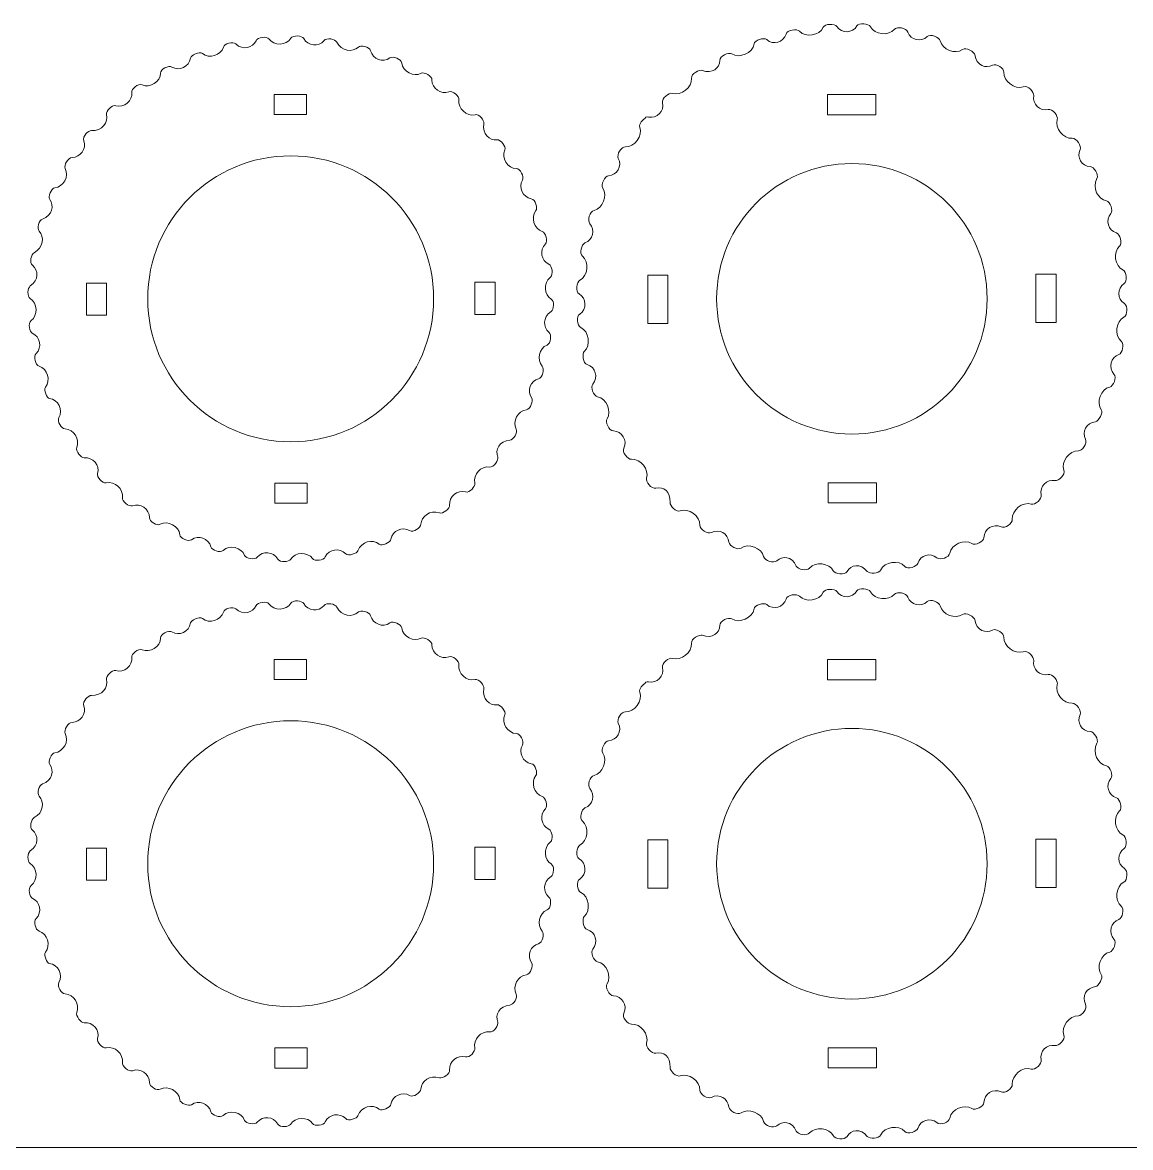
# Model space of a CAD drawing. Header units: centimetres. Extents: x -58 to 58, y -52 to 52.
# Drawn here: x -15.22 to 1.47, y -52.36 to -35.41 of the extents above; entities that cross this region are included whole.
import ezdxf

# ---------------------------------------------------------------- set-up
doc = ezdxf.new("R2010")
doc.units = ezdxf.units.CM
doc.header["$MEASUREMENT"] = 0
doc.layers.add('Camada 1', color=7, linetype='Continuous')

msp = doc.modelspace()

# ---------------------------------------------------------------- linework, layer by layer
at = {"layer": 'Camada 1', "color": 3, "lineweight": 9}
for points in [[(-2.44396, -35.47694), (-2.47076, -35.4242), (-2.61874, -35.41167), (-2.64811, -35.46216)], [(-3.71607, -35.58634), (-3.75332, -35.71266), (-3.90975, -35.75719), (-4.008, -35.66955)], [(-3.51387, -35.54407), (-3.55213, -35.50164), (-3.69714, -35.52209), (-3.71607, -35.58634)], [(-3.15511, -35.48442), (-3.20832, -35.61062), (-3.42526, -35.64235), (-3.51387, -35.54407)], [(-2.95071, -35.47343), (-2.98416, -35.42469), (-3.13225, -35.43024), (-3.15511, -35.48442)], [(-2.64811, -35.46216), (-2.71415, -35.57577), (-2.87617, -35.58194), (-2.95071, -35.47343)], [(-2.08465, -35.5161), (-2.16887, -35.61852), (-2.3838, -35.59543), (-2.44396, -35.47694)], [(-1.88172, -35.55587), (-1.90392, -35.49495), (-2.04318, -35.46563), (-2.08465, -35.5161)], [(-1.58938, -35.62448), (-1.68293, -35.71353), (-1.8376, -35.67703), (-1.88172, -35.55587)], [(-1.39316, -35.68886), (-1.40504, -35.63325), (-1.54079, -35.57823), (-1.58938, -35.62448)], [(-12.00742, -35.73504), (-12.05021, -35.69587), (-12.17967, -35.73002), (-12.19524, -35.78267)], [(-11.70217, -35.68606), (-11.75112, -35.79289), (-11.89782, -35.83541), (-12.00742, -35.73504)], [(-11.50954, -35.65928), (-11.5406, -35.61458), (-11.67872, -35.63491), (-11.70217, -35.68606)], [(-11.17804, -35.65004), (-11.24633, -35.76043), (-11.43403, -35.76794), (-11.50954, -35.65928)], [(-10.98464, -35.65378), (-11.01005, -35.607), (-11.14501, -35.59662), (-11.17804, -35.65004)], [(-10.67813, -35.6846), (-10.7596, -35.7816), (-10.92375, -35.76592), (-10.98464, -35.65378)], [(-10.48448, -35.70838), (-10.5089, -35.65791), (-10.63759, -35.63635), (-10.67813, -35.6846)], [(-10.16071, -35.78081), (-10.24971, -35.86634), (-10.41728, -35.84727), (-10.48448, -35.70838)], [(-9.97667, -35.83751), (-9.99184, -35.77378), (-10.13092, -35.75218), (-10.16071, -35.78081)], [(-4.19886, -35.73539), (-4.21762, -35.87112), (-4.42005, -35.9585), (-4.53134, -35.88613)], [(-4.008, -35.66955), (-4.0479, -35.63397), (-4.19088, -35.67775), (-4.19886, -35.73539)], [(-1.05641, -35.81905), (-1.16438, -35.8968), (-1.36535, -35.81896), (-1.39316, -35.68886)], [(-12.50879, -35.88115), (-12.56037, -35.8398), (-12.68243, -35.90558), (-12.68891, -35.94707)], [(-12.19524, -35.78267), (-12.23209, -35.90732), (-12.40799, -35.962), (-12.50879, -35.88115)], [(-9.6843, -35.94565), (-9.78887, -36.02136), (-9.94691, -35.96257), (-9.97667, -35.83751)], [(-9.50811, -36.02214), (-9.51542, -35.96381), (-9.63851, -35.91252), (-9.6843, -35.94565)], [(-4.53134, -35.88613), (-4.58639, -35.85032), (-4.71159, -35.91836), (-4.71427, -35.98186)], [(-0.87138, -35.90068), (-0.87799, -35.85433), (-1.00118, -35.77928), (-1.05641, -35.81905)], [(-0.60338, -36.05342), (-0.70617, -36.10986), (-0.84842, -36.06187), (-0.87138, -35.90068)], [(-12.96982, -36.08255), (-13.0229, -36.05089), (-13.13873, -36.11646), (-13.14024, -36.17428)], [(-12.68891, -35.94707), (-12.70996, -36.08173), (-12.86247, -36.14656), (-12.96982, -36.08255)], [(-9.21515, -36.17622), (-9.32651, -36.23699), (-9.49132, -36.15639), (-9.50811, -36.02214)], [(-4.71427, -35.98186), (-4.71917, -36.09824), (-4.82691, -36.19183), (-4.97837, -36.13304)], [(-0.43481, -36.16124), (-0.43092, -36.10359), (-0.54801, -36.02301), (-0.60338, -36.05342)], [(-13.14024, -36.17428), (-13.14361, -36.3038), (-13.30088, -36.4031), (-13.41925, -36.35089)], [(-9.05127, -36.27666), (-9.04997, -36.22094), (-9.16956, -36.15133), (-9.21515, -36.17622)], [(-5.14135, -36.25403), (-5.12877, -36.38708), (-5.3002, -36.52324), (-5.42691, -36.48067)], [(-4.97837, -36.13304), (-5.01784, -36.11771), (-5.1485, -36.1784), (-5.14135, -36.25403)], [(-0.14201, -36.37973), (-0.26762, -36.42603), (-0.44382, -36.29494), (-0.43481, -36.16124)], [(-13.41925, -36.35089), (-13.47942, -36.32436), (-13.58189, -36.41922), (-13.57619, -36.46236)], [(-8.79733, -36.45503), (-8.91698, -36.50145), (-9.05421, -36.40525), (-9.05127, -36.27666)], [(-8.64523, -36.57982), (-8.63627, -36.5175), (-8.74654, -36.43531), (-8.79733, -36.45503)], [(0.0154, -36.51307), (0.0253, -36.46191), (-0.07365, -36.35451), (-0.14201, -36.37973)], [(-13.57619, -36.46236), (-13.55921, -36.59093), (-13.68963, -36.70248), (-13.81522, -36.66474)], [(-8.40161, -36.80051), (-8.52771, -36.83191), (-8.66358, -36.70731), (-8.64523, -36.57982)], [(-5.42691, -36.48067), (-5.48758, -36.4603), (-5.59005, -36.55746), (-5.57608, -36.61957)], [(0.2342, -36.72133), (0.10717, -36.75247), (-0.00941, -36.64134), (0.0154, -36.51307)], [(-13.81522, -36.66474), (-13.87421, -36.64701), (-13.96692, -36.74869), (-13.95483, -36.7969)], [(-5.57608, -36.61957), (-5.54773, -36.74576), (-5.65965, -36.86143), (-5.78739, -36.836)], [(0.37089, -36.87517), (0.38823, -36.82179), (0.30032, -36.70513), (0.2342, -36.72133)], [(-13.95483, -36.7969), (-13.92619, -36.91116), (-14.02314, -37.04978), (-14.18008, -37.03893)], [(-8.26904, -36.93609), (-8.2595, -36.8858), (-8.34427, -36.78623), (-8.40161, -36.80051)], [(-8.06996, -37.1783), (-8.18638, -37.19191), (-8.29882, -37.09333), (-8.26904, -36.93609)], [(-5.82735, -36.83961), (-5.87323, -36.88513), (-5.94077, -36.93228), (-5.91855, -36.9918)], [(-5.78739, -36.836), (-5.8016, -36.83318), (-5.81376, -36.83471), (-5.82735, -36.83961)], [(0.59489, -37.15586), (0.46306, -37.16747), (0.32988, -37.00137), (0.37089, -36.87517)], [(-14.18008, -37.03893), (-14.23265, -37.03529), (-14.31966, -37.12926), (-14.29649, -37.19322)], [(-5.91855, -36.9918), (-5.87202, -37.11647), (-6.00159, -37.29305), (-6.13485, -37.2847)], [(-14.29649, -37.19322), (-14.25361, -37.31154), (-14.34834, -37.44581), (-14.4748, -37.44419)], [(-7.95445, -37.33145), (-7.93174, -37.28329), (-8.01873, -37.1723), (-8.06996, -37.1783)], [(-6.13485, -37.2847), (-6.19891, -37.28069), (-6.273, -37.40217), (-6.24359, -37.45828)], [(0.71525, -37.32501), (0.73949, -37.27656), (0.66527, -37.14964), (0.59489, -37.15586)], [(-14.4748, -37.44419), (-14.53246, -37.44346), (-14.60372, -37.56244), (-14.5776, -37.61127)], [(-13.33406, -39.5742), (-13.33406, -38.38454), (-12.36965, -37.42015), (-11.18003, -37.42015)], [(-11.18003, -37.42015), (-9.99037, -37.42015), (-9.02598, -38.38454), (-9.02598, -39.5742)], [(-7.78011, -37.61244), (-7.91062, -37.60969), (-8.01108, -37.45163), (-7.95445, -37.33145)], [(0.87019, -37.58316), (0.73934, -37.57967), (0.65663, -37.44219), (0.71525, -37.32501)], [(-14.5776, -37.61127), (-14.51633, -37.72583), (-14.60365, -37.89112), (-14.73519, -37.9021)], [(-7.68805, -37.78588), (-7.65603, -37.73191), (-7.72591, -37.61358), (-7.78011, -37.61244)], [(-6.24359, -37.45828), (-6.18253, -37.57475), (-6.26372, -37.71419), (-6.39328, -37.72084)], [(-4.76201, -39.57386), (-4.76201, -38.44823), (-3.84952, -37.53575), (-2.72391, -37.53575)], [(-2.72391, -37.53575), (-1.59827, -37.53575), (-0.68579, -38.44823), (-0.68579, -39.57386)], [(0.9673, -37.76007), (0.99937, -37.70263), (0.92213, -37.58455), (0.87019, -37.58316)], [(-7.55542, -38.06684), (-7.68199, -38.04739), (-7.75323, -37.89577), (-7.68805, -37.78588)], [(-6.39328, -37.72084), (-6.44161, -37.72332), (-6.51519, -37.85571), (-6.47866, -37.90645)], [(1.11009, -38.0988), (0.99103, -38.07909), (0.88799, -37.90214), (0.9673, -37.76007)], [(-14.73519, -37.9021), (-14.79182, -37.90684), (-14.83763, -38.04269), (-14.81159, -38.07671)], [(-6.47866, -37.90645), (-6.40101, -38.01431), (-6.47876, -38.21538), (-6.60882, -38.2431)], [(-14.81159, -38.07671), (-14.74057, -38.16947), (-14.76827, -38.31902), (-14.92021, -38.37231)], [(-7.4866, -38.24641), (-7.45771, -38.21039), (-7.48891, -38.07706), (-7.55542, -38.06684)], [(1.1789, -38.28963), (1.2156, -38.24775), (1.16971, -38.10868), (1.11009, -38.0988)], [(-7.38946, -38.55912), (-7.51301, -38.52182), (-7.56744, -38.34715), (-7.4866, -38.24641)], [(-6.60882, -38.2431), (-6.67354, -38.25689), (-6.71487, -38.39678), (-6.67268, -38.44283)], [(1.26084, -38.58095), (1.1372, -38.5424), (1.09322, -38.38734), (1.1789, -38.28963)], [(-14.92021, -38.37231), (-14.96907, -38.38945), (-15.01262, -38.51167), (-14.97003, -38.55649)], [(-6.67268, -38.44283), (-6.58557, -38.53792), (-6.62419, -38.69041), (-6.74625, -38.73228)], [(-14.97003, -38.55649), (-14.89088, -38.6398), (-14.90281, -38.80674), (-15.04668, -38.87982)], [(-7.34226, -38.74796), (-7.29853, -38.70658), (-7.33689, -38.57499), (-7.38946, -38.55912)], [(1.30767, -38.77936), (1.35397, -38.73889), (1.32164, -38.59992), (1.26084, -38.58095)], [(-7.28955, -39.05348), (-7.40726, -39.00147), (-7.43597, -38.83664), (-7.34226, -38.74796)], [(-6.74625, -38.73228), (-6.79946, -38.75053), (-6.83121, -38.89653), (-6.78555, -38.93197)], [(1.35942, -39.13988), (1.23878, -39.08307), (1.20681, -38.86752), (1.30767, -38.77936)], [(-15.04668, -38.87982), (-15.09321, -38.90344), (-15.11949, -39.03097), (-15.07198, -39.06951)], [(-6.78555, -38.93197), (-6.67728, -39.01602), (-6.70237, -39.23569), (-6.82287, -39.29521)], [(-15.07198, -39.06951), (-14.98121, -39.14317), (-14.97324, -39.29202), (-15.10375, -39.38124)], [(-7.26649, -39.24579), (-7.22204, -39.208), (-7.23959, -39.07554), (-7.28955, -39.05348)], [(1.37767, -39.34497), (1.43051, -39.3093), (1.41734, -39.16717), (1.35942, -39.13988)], [(-7.25434, -39.57759), (-7.35626, -39.51585), (-7.38302, -39.34484), (-7.26649, -39.24579)], [(-6.82287, -39.29521), (-6.87581, -39.32136), (-6.88413, -39.46981), (-6.83559, -39.49807)], [(-15.10375, -39.38124), (-15.14761, -39.41123), (-15.15548, -39.5411), (-15.10604, -39.5709)], [(1.38205, -39.64618), (1.27257, -39.57677), (1.27062, -39.4172), (1.37767, -39.34497)], [(-15.10604, -39.5709), (-14.99413, -39.6383), (-14.98628, -39.82613), (-15.09225, -39.90257)], [(-11.18003, -41.72823), (-12.36965, -41.72823), (-13.33406, -40.76384), (-13.33406, -39.5742)], [(-9.02598, -39.5742), (-9.02598, -40.76384), (-9.99037, -41.72823), (-11.18003, -41.72823)], [(-7.25619, -39.76712), (-7.21269, -39.73743), (-7.20426, -39.60792), (-7.25434, -39.57759)], [(-6.83559, -39.49807), (-6.72082, -39.56486), (-6.71594, -39.73097), (-6.82591, -39.80465)], [(-2.72391, -41.61197), (-3.84952, -41.61197), (-4.76201, -40.69949), (-4.76201, -39.57386)], [(-0.68579, -39.57386), (-0.68579, -40.69949), (-1.59827, -41.61197), (-2.72391, -41.61197)], [(1.37562, -39.84985), (1.4314, -39.82236), (1.43575, -39.6802), (1.38205, -39.64618)], [(-7.29046, -40.07606), (-7.37931, -40.00135), (-7.38493, -39.85503), (-7.25619, -39.76712)], [(-6.82591, -39.80465), (-6.87254, -39.83591), (-6.87102, -39.9778), (-6.80816, -40.00673)], [(-15.09225, -39.90257), (-15.14607, -39.9414), (-15.10975, -40.07846), (-15.07386, -40.0931)], [(1.33459, -40.21397), (1.23009, -40.12902), (1.25484, -39.90936), (1.37562, -39.84985)], [(-15.07386, -40.0931), (-14.9551, -40.14158), (-14.92277, -40.30878), (-15.0159, -40.39928)], [(-7.3176, -40.27025), (-7.26131, -40.24829), (-7.24339, -40.11566), (-7.29046, -40.07606)], [(-6.80816, -40.00673), (-6.68855, -40.06174), (-6.65235, -40.27884), (-6.75888, -40.36922)], [(-7.3903, -40.58902), (-7.47787, -40.49488), (-7.43748, -40.317), (-7.3176, -40.27025)], [(1.29903, -40.41289), (1.34961, -40.39599), (1.38716, -40.2567), (1.33459, -40.21397)], [(-15.0159, -40.39928), (-15.06022, -40.44237), (-15.02696, -40.57114), (-14.97147, -40.58764)], [(-6.75888, -40.36922), (-6.79243, -40.3977), (-6.77473, -40.54865), (-6.71512, -40.56485)], [(1.22487, -40.70961), (1.13458, -40.61442), (1.17429, -40.45451), (1.29903, -40.41289)], [(-14.97147, -40.58764), (-14.84692, -40.62462), (-14.79063, -40.8045), (-14.87626, -40.90574)], [(-7.44622, -40.77882), (-7.38341, -40.76288), (-7.35249, -40.62968), (-7.3903, -40.58902)], [(-6.71512, -40.56485), (-6.58667, -40.59972), (-6.53911, -40.75937), (-6.62694, -40.85891)], [(-7.54836, -41.07176), (-7.62941, -40.95291), (-7.56275, -40.80844), (-7.44622, -40.77882)], [(1.16105, -40.90459), (1.21426, -40.89298), (1.27335, -40.76075), (1.22487, -40.70961)], [(-14.87626, -40.90574), (-14.91076, -40.94654), (-14.85043, -41.07444), (-14.8176, -41.07742)], [(-6.62694, -40.85891), (-6.66773, -40.90514), (-6.61879, -41.03877), (-6.55575, -41.04986)], [(1.03324, -41.24514), (0.95145, -41.13714), (1.0295, -40.9333), (1.16105, -40.90459)], [(-14.8176, -41.07742), (-14.68158, -41.08972), (-14.60461, -41.25155), (-14.67167, -41.36399)], [(-7.62778, -41.24592), (-7.56245, -41.23932), (-7.52529, -41.10562), (-7.54836, -41.07176)], [(-6.55575, -41.04986), (-6.42488, -41.07291), (-6.33925, -41.27146), (-6.41309, -41.38212)], [(-7.78205, -41.5378), (-7.84386, -41.42351), (-7.75722, -41.25905), (-7.62778, -41.24592)], [(0.94581, -41.42587), (0.99402, -41.4214), (1.06554, -41.28777), (1.03324, -41.24514)], [(-14.67167, -41.36399), (-14.70322, -41.41689), (-14.63767, -41.53359), (-14.57995, -41.53503)], [(-6.41309, -41.38212), (-6.44459, -41.42932), (-6.38415, -41.5616), (-6.31817, -41.56353)], [(0.79634, -41.68857), (0.73906, -41.57931), (0.80464, -41.43902), (0.94581, -41.42587)], [(-14.57995, -41.53503), (-14.45019, -41.53824), (-14.35095, -41.69475), (-14.40332, -41.81349)], [(-7.87828, -41.70319), (-7.82579, -41.69916), (-7.75333, -41.59093), (-7.78205, -41.5378)], [(-6.31817, -41.56353), (-6.1872, -41.56738), (-6.10287, -41.70793), (-6.16159, -41.82538)], [(0.69189, -41.86458), (0.73761, -41.86814), (0.82975, -41.7523), (0.79634, -41.68857)], [(-14.40332, -41.81349), (-14.42697, -41.86715), (-14.33645, -41.97549), (-14.29119, -41.96994)], [(-8.05983, -41.96036), (-8.10426, -41.85207), (-8.03882, -41.71555), (-7.87828, -41.70319)], [(-6.16159, -41.82538), (-6.18883, -41.87986), (-6.10732, -41.99698), (-6.04286, -41.99134)], [(0.47022, -42.15574), (0.42483, -42.03276), (0.55146, -41.85361), (0.69189, -41.86458)], [(-14.29119, -41.96994), (-14.16232, -41.95419), (-14.05414, -42.08273), (-14.08947, -42.20616)], [(-8.18244, -42.10886), (-8.11709, -42.11933), (-8.04464, -41.99745), (-8.05983, -41.96036)], [(-6.04286, -41.99134), (-5.91004, -41.9797), (-5.77626, -42.1485), (-5.8193, -42.27507)], [(-8.40516, -42.35159), (-8.4369, -42.22474), (-8.31108, -42.08823), (-8.18244, -42.10886)], [(0.33679, -42.31313), (0.38815, -42.32303), (0.49544, -42.22408), (0.47022, -42.15574)], [(-14.08947, -42.20616), (-14.10364, -42.25562), (-14.02237, -42.36318), (-13.95934, -42.34733)], [(-13.95934, -42.34733), (-13.83302, -42.31558), (-13.69604, -42.44063), (-13.71492, -42.56915)], [(-8.54823, -42.4838), (-8.48434, -42.50204), (-8.3933, -42.39898), (-8.40516, -42.35159)], [(-5.8193, -42.27507), (-5.8379, -42.32976), (-5.74445, -42.44165), (-5.67784, -42.42646)], [(0.12839, -42.529), (0.09937, -42.4027), (0.20976, -42.28861), (0.33679, -42.31313)], [(-8.78491, -42.68219), (-8.79802, -42.5553), (-8.67098, -42.44875), (-8.54823, -42.4838)], [(-5.67784, -42.42646), (-5.55932, -42.39947), (-5.45442, -42.47773), (-5.464, -42.64222)], [(-0.02071, -42.66763), (0.03664, -42.68717), (0.14163, -42.58668), (0.12839, -42.529)], [(-13.71492, -42.56915), (-13.72262, -42.62157), (-13.62522, -42.71523), (-13.56525, -42.69188)], [(-13.56525, -42.69188), (-13.44557, -42.64529), (-13.30709, -42.74201), (-13.30897, -42.87002)], [(-8.93889, -42.79922), (-8.88718, -42.81764), (-8.77942, -42.7355), (-8.78491, -42.68219)], [(-5.464, -42.64222), (-5.46696, -42.69279), (-5.36721, -42.79278), (-5.31152, -42.77007)], [(-0.30677, -42.89617), (-0.32098, -42.7621), (-0.14838, -42.62412), (-0.02071, -42.66763)], [(-13.30897, -42.87002), (-13.30991, -42.93438), (-13.19185, -42.99722), (-13.14515, -42.97179)], [(-9.21792, -42.97051), (-9.21314, -42.8535), (-9.08204, -42.74824), (-8.93889, -42.79922)], [(-5.31152, -42.77007), (-5.18421, -42.71814), (-5.00552, -42.85115), (-5.01362, -42.98452)], [(-13.14515, -42.97179), (-13.03067, -42.90946), (-12.86307, -42.99749), (-12.85211, -43.12938)], [(-9.66932, -43.19472), (-9.64807, -43.06936), (-9.49766, -43.00022), (-9.38871, -43.06604)], [(-9.38871, -43.06604), (-9.33192, -43.10033), (-9.22005, -43.02263), (-9.21792, -42.97051)], [(-5.01362, -42.98452), (-5.01754, -43.04902), (-4.89382, -43.12249), (-4.84149, -43.09437)], [(-4.84149, -43.09437), (-4.72733, -43.03296), (-4.58651, -43.10959), (-4.5773, -43.23987)], [(-0.73419, -43.17336), (-0.73424, -43.04043), (-0.59389, -42.95344), (-0.47525, -43.01124)], [(-0.47525, -43.01124), (-0.42196, -43.03719), (-0.29981, -42.96187), (-0.30677, -42.89617)], [(-12.85211, -43.12938), (-12.8476, -43.18349), (-12.71472, -43.23458), (-12.67619, -43.20546)], [(-12.67619, -43.20546), (-12.57271, -43.12725), (-12.41388, -43.1843), (-12.38314, -43.31)], [(-10.16621, -43.36948), (-10.12, -43.22977), (-9.94387, -43.18988), (-9.84848, -43.27043)], [(-9.84848, -43.27043), (-9.80698, -43.30549), (-9.67873, -43.25023), (-9.66932, -43.19472)], [(-1.24691, -43.40531), (-1.224, -43.27561), (-1.02855, -43.18991), (-0.91784, -43.26189)], [(-0.91784, -43.26189), (-0.87, -43.29302), (-0.73417, -43.23321), (-0.73419, -43.17336)], [(-12.38314, -43.31), (-12.37005, -43.36363), (-12.24172, -43.40665), (-12.19725, -43.36457)], [(-12.19725, -43.36457), (-12.10243, -43.27491), (-11.91959, -43.31669), (-11.87496, -43.441)], [(-11.68534, -43.46892), (-11.60502, -43.36597), (-11.43575, -43.3809), (-11.37426, -43.49543)], [(-11.18292, -43.50236), (-11.11445, -43.38654), (-10.92588, -43.3806), (-10.8505, -43.48911)], [(-10.65933, -43.46365), (-10.60652, -43.34601), (-10.43919, -43.31775), (-10.35122, -43.41465)], [(-10.35122, -43.41465), (-10.31362, -43.45603), (-10.18032, -43.41213), (-10.16621, -43.36948)], [(-4.5773, -43.23987), (-4.57322, -43.29767), (-4.44502, -43.36643), (-4.39297, -43.32865)], [(-4.39297, -43.32865), (-4.28449, -43.24991), (-4.08227, -43.32974), (-4.05387, -43.45801)], [(-11.87496, -43.441), (-11.85659, -43.49215), (-11.71507, -43.50706), (-11.68534, -43.46892)], [(-11.37426, -43.49543), (-11.34303, -43.55357), (-11.20308, -43.53648), (-11.18292, -43.50236)], [(-10.8505, -43.48911), (-10.82141, -43.53098), (-10.68293, -43.51623), (-10.65933, -43.46365)], [(-4.05387, -43.45801), (-4.03893, -43.52544), (-3.90246, -43.56481), (-3.85545, -43.52148)], [(-3.85545, -43.52148), (-3.77316, -43.44565), (-3.63121, -43.44805), (-3.56207, -43.60069)], [(-3.36152, -43.63031), (-3.27664, -43.52922), (-3.06388, -43.55302), (-3.00382, -43.67075)], [(-2.79761, -43.68226), (-2.73706, -43.58301), (-2.59975, -43.55272), (-2.49171, -43.6811)], [(-2.28932, -43.65737), (-2.23294, -43.53614), (-2.01634, -43.50459), (-1.92841, -43.60557)], [(-1.73134, -43.56065), (-1.69446, -43.43703), (-1.54289, -43.39184), (-1.44424, -43.4746)], [(-1.44424, -43.4746), (-1.39325, -43.51737), (-1.25843, -43.47059), (-1.24691, -43.40531)], [(-3.56207, -43.60069), (-3.53838, -43.65302), (-3.4033, -43.68003), (-3.36152, -43.63031)], [(-3.00382, -43.67075), (-2.97768, -43.722), (-2.83232, -43.73916), (-2.79761, -43.68226)], [(-2.49171, -43.6811), (-2.45828, -43.72081), (-2.31837, -43.71982), (-2.28932, -43.65737)], [(-1.92841, -43.60557), (-1.88062, -43.66044), (-1.74493, -43.60619), (-1.73134, -43.56065)], [(-3.51387, -44.05512), (-3.5521, -44.0127), (-3.69714, -44.0331), (-3.71607, -44.09739)], [(-3.15511, -43.99546), (-3.20832, -44.12168), (-3.42531, -44.15338), (-3.51387, -44.05512)], [(-2.95071, -43.98447), (-2.98419, -43.9357), (-3.13225, -43.94128), (-3.15511, -43.99546)], [(-2.64811, -43.9732), (-2.71415, -44.08681), (-2.87617, -44.09297), (-2.95071, -43.98447)], [(-2.44396, -43.98796), (-2.47086, -43.93524), (-2.61871, -43.92266), (-2.64811, -43.9732)], [(-2.08465, -44.02713), (-2.16903, -44.12972), (-2.38359, -44.1063), (-2.44396, -43.98796)], [(-1.88172, -44.0669), (-1.90389, -44.00601), (-2.04316, -43.97666), (-2.08465, -44.02713)], [(-12.00742, -44.24608), (-12.05021, -44.20688), (-12.1797, -44.24108), (-12.19524, -44.2937)], [(-11.70217, -44.1971), (-11.75112, -44.3039), (-11.89787, -44.34647), (-12.00742, -44.24608)], [(-11.50954, -44.17031), (-11.5406, -44.12561), (-11.67872, -44.14592), (-11.70217, -44.1971)], [(-11.17804, -44.16108), (-11.24633, -44.27146), (-11.43403, -44.27899), (-11.50954, -44.17031)], [(-10.98464, -44.16481), (-11.01005, -44.11799), (-11.14498, -44.10768), (-11.17804, -44.16108)], [(-10.67813, -44.19565), (-10.75962, -44.29267), (-10.9238, -44.27691), (-10.98464, -44.16481)], [(-10.48448, -44.21939), (-10.5089, -44.16894), (-10.63757, -44.14736), (-10.67813, -44.19565)], [(-10.16071, -44.29185), (-10.24968, -44.37732), (-10.4172, -44.35835), (-10.48448, -44.21939)], [(-4.008, -44.18058), (-4.04777, -44.145), (-4.19088, -44.18876), (-4.19886, -44.24643)], [(-3.71607, -44.09739), (-3.75339, -44.22394), (-3.91017, -44.26809), (-4.008, -44.18058)], [(-1.58938, -44.13549), (-1.68296, -44.22454), (-1.83757, -44.18811), (-1.88172, -44.0669)], [(-1.39316, -44.19991), (-1.40504, -44.14429), (-1.54081, -44.08928), (-1.58938, -44.13549)], [(-1.05641, -44.33008), (-1.16438, -44.40783), (-1.36535, -44.32998), (-1.39316, -44.19991)], [(-12.50879, -44.39219), (-12.5604, -44.35081), (-12.68243, -44.41668), (-12.68891, -44.4581)], [(-12.19524, -44.2937), (-12.23212, -44.41835), (-12.40795, -44.47301), (-12.50879, -44.39219)], [(-9.97667, -44.34852), (-9.99184, -44.28488), (-10.13088, -44.26317), (-10.16071, -44.29185)], [(-9.6843, -44.4567), (-9.7888, -44.53232), (-9.94689, -44.4737), (-9.97667, -44.34852)], [(-4.53134, -44.39716), (-4.58639, -44.36135), (-4.71159, -44.4294), (-4.71427, -44.4929)], [(-4.19886, -44.24643), (-4.21762, -44.38215), (-4.42005, -44.46955), (-4.53134, -44.39716)], [(-0.87138, -44.41173), (-0.87802, -44.36532), (-1.00118, -44.29031), (-1.05641, -44.33008)], [(-12.96982, -44.59358), (-13.0229, -44.56193), (-13.13873, -44.62751), (-13.14024, -44.68533)], [(-12.68891, -44.4581), (-12.70996, -44.59276), (-12.86247, -44.65759), (-12.96982, -44.59358)], [(-9.50811, -44.53318), (-9.51542, -44.47484), (-9.63851, -44.42355), (-9.6843, -44.4567)], [(-9.21515, -44.68726), (-9.32653, -44.74802), (-9.49132, -44.6674), (-9.50811, -44.53318)], [(-4.71427, -44.4929), (-4.71922, -44.61037), (-4.82231, -44.69944), (-4.97837, -44.64407)], [(-0.60338, -44.56446), (-0.70613, -44.62087), (-0.8483, -44.57303), (-0.87138, -44.41173)], [(-0.43481, -44.67228), (-0.43092, -44.61463), (-0.54801, -44.53405), (-0.60338, -44.56446)], [(-13.14024, -44.68533), (-13.14361, -44.81484), (-13.30088, -44.91413), (-13.41925, -44.86194)], [(-9.05127, -44.78769), (-9.04997, -44.73198), (-9.16956, -44.66238), (-9.21515, -44.68726)], [(-4.97837, -44.64407), (-5.02021, -44.62921), (-5.1484, -44.69028), (-5.14135, -44.76506)], [(-0.14201, -44.89076), (-0.26762, -44.93706), (-0.44382, -44.80597), (-0.43481, -44.67228)], [(-13.41925, -44.86194), (-13.47942, -44.83539), (-13.58189, -44.93026), (-13.57619, -44.97339)], [(-8.79733, -44.96606), (-8.91693, -45.01244), (-9.05421, -44.91633), (-9.05127, -44.78769)], [(-5.14135, -44.76506), (-5.12877, -44.89811), (-5.3002, -45.03429), (-5.42691, -44.99172)], [(0.0154, -45.0241), (0.0253, -44.97294), (-0.07365, -44.86554), (-0.14201, -44.89076)], [(-13.57619, -44.97339), (-13.55918, -45.10203), (-13.68977, -45.21354), (-13.81522, -45.17578)], [(-8.64523, -45.09087), (-8.63627, -45.02854), (-8.74649, -44.94635), (-8.79733, -44.96606)], [(-5.42691, -44.99172), (-5.48763, -44.97131), (-5.59007, -45.06863), (-5.57608, -45.13058)], [(0.2342, -45.23236), (0.10722, -45.26348), (-0.00941, -45.15237), (0.0154, -45.0241)], [(-13.81522, -45.17578), (-13.87419, -45.15802), (-13.96692, -45.25972), (-13.95483, -45.30794)], [(-8.40161, -45.31156), (-8.52768, -45.34292), (-8.66358, -45.21834), (-8.64523, -45.09087)], [(-5.57608, -45.13058), (-5.54766, -45.25648), (-5.65946, -45.37252), (-5.78739, -45.34703)], [(0.37089, -45.3862), (0.3882, -45.33273), (0.3003, -45.21617), (0.2342, -45.23236)], [(-13.95483, -45.30794), (-13.92619, -45.42221), (-14.02321, -45.56081), (-14.18008, -45.54996)], [(-8.26904, -45.44712), (-8.2595, -45.39683), (-8.34427, -45.29726), (-8.40161, -45.31156)], [(-5.82735, -45.35065), (-5.87323, -45.39617), (-5.94077, -45.44331), (-5.91855, -45.50285)], [(-5.78739, -45.34703), (-5.8016, -45.34421), (-5.81376, -45.34574), (-5.82735, -45.35065)], [(0.59489, -45.6669), (0.46293, -45.67854), (0.33006, -45.51243), (0.37089, -45.3862)], [(-14.18008, -45.54996), (-14.23272, -45.54633), (-14.31966, -45.64033), (-14.29649, -45.70427)], [(-8.06996, -45.68933), (-8.18578, -45.7031), (-8.29889, -45.60474), (-8.26904, -45.44712)], [(-5.91855, -45.50285), (-5.87185, -45.62794), (-6.00163, -45.80349), (-6.13485, -45.79571)], [(-14.29649, -45.70427), (-14.25361, -45.82258), (-14.34834, -45.95685), (-14.4748, -45.95524)], [(-7.95445, -45.84249), (-7.93172, -45.79428), (-8.01885, -45.68326), (-8.06996, -45.68933)], [(0.71525, -45.83605), (0.73949, -45.78752), (0.66527, -45.66068), (0.59489, -45.6669)], [(-7.78011, -46.12347), (-7.91064, -46.12072), (-8.01108, -45.96264), (-7.95445, -45.84249)], [(-6.13485, -45.79571), (-6.19894, -45.79197), (-6.27306, -45.91311), (-6.24359, -45.96933)], [(0.87019, -46.09421), (0.73926, -46.09071), (0.6567, -45.95328), (0.71525, -45.83605)], [(-14.4748, -45.95524), (-14.53244, -45.95449), (-14.60372, -46.07348), (-14.5776, -46.12228)], [(-13.33406, -48.08523), (-13.33406, -46.89558), (-12.36965, -45.93119), (-11.18003, -45.93119)], [(-11.18003, -45.93119), (-9.99037, -45.93119), (-9.02598, -46.89558), (-9.02598, -48.08523)], [(-6.24359, -45.96933), (-6.18267, -46.08556), (-6.26337, -46.2251), (-6.39328, -46.23185)], [(-4.76201, -48.08489), (-4.76201, -46.95927), (-3.84952, -46.04679), (-2.72391, -46.04679)], [(-2.72391, -46.04679), (-1.59827, -46.04679), (-0.68579, -46.95927), (-0.68579, -48.08489)], [(0.9673, -46.27111), (0.99937, -46.21403), (0.92236, -46.09559), (0.87019, -46.09421)], [(-14.5776, -46.12228), (-14.51633, -46.23671), (-14.60355, -46.40216), (-14.73519, -46.41315)], [(-7.68805, -46.29691), (-7.65603, -46.24296), (-7.72591, -46.12461), (-7.78011, -46.12347)], [(-6.39328, -46.23185), (-6.44161, -46.23439), (-6.51519, -46.36674), (-6.47866, -46.41748)], [(-14.73519, -46.41315), (-14.79182, -46.41788), (-14.83763, -46.55373), (-14.81159, -46.58775)], [(-7.55542, -46.57787), (-7.68201, -46.55843), (-7.75323, -46.40676), (-7.68805, -46.29691)], [(-6.47866, -46.41748), (-6.40101, -46.52534), (-6.47876, -46.72642), (-6.60882, -46.75413)], [(1.11009, -46.60983), (0.99076, -46.59008), (0.88792, -46.41233), (0.9673, -46.27111)], [(-14.81159, -46.58775), (-14.74057, -46.68051), (-14.76827, -46.83006), (-14.92021, -46.88334)], [(-7.4866, -46.75745), (-7.45771, -46.72142), (-7.48891, -46.58809), (-7.55542, -46.57787)], [(-7.38946, -47.07015), (-7.51301, -47.03286), (-7.56744, -46.85819), (-7.4866, -46.75745)], [(-6.60882, -46.75413), (-6.67354, -46.76793), (-6.71487, -46.90781), (-6.67268, -46.95386)], [(1.1789, -46.80066), (1.2156, -46.75879), (1.16973, -46.61972), (1.11009, -46.60983)], [(-14.92021, -46.88334), (-14.96907, -46.90048), (-15.01262, -47.0227), (-14.97003, -47.06753)], [(1.26084, -47.092), (1.13722, -47.05344), (1.09322, -46.89837), (1.1789, -46.80066)], [(-14.97003, -47.06753), (-14.89099, -47.1507), (-14.90238, -47.31677), (-15.04668, -47.39086)], [(-7.34226, -47.25899), (-7.29853, -47.21761), (-7.33689, -47.08602), (-7.38946, -47.07015)], [(-6.67268, -46.95386), (-6.58557, -47.04893), (-6.62417, -47.20144), (-6.74625, -47.24332)], [(1.30767, -47.2904), (1.35397, -47.24994), (1.32164, -47.11097), (1.26084, -47.092)], [(-7.28955, -47.56451), (-7.40721, -47.51254), (-7.43599, -47.34769), (-7.34226, -47.25899)], [(-6.74625, -47.24332), (-6.79949, -47.2616), (-6.83118, -47.40757), (-6.78555, -47.443)], [(-15.04668, -47.39086), (-15.09353, -47.41493), (-15.11928, -47.54218), (-15.07198, -47.58054)], [(-6.78555, -47.443), (-6.67726, -47.52705), (-6.70239, -47.74675), (-6.82287, -47.80625)], [(1.35942, -47.65092), (1.23878, -47.59411), (1.20681, -47.37855), (1.30767, -47.2904)], [(-15.07198, -47.58054), (-14.98121, -47.6542), (-14.97324, -47.80306), (-15.10375, -47.89227)], [(-7.26649, -47.75683), (-7.22204, -47.71903), (-7.23959, -47.58657), (-7.28955, -47.56451)], [(-7.25434, -48.08862), (-7.35626, -48.02689), (-7.38302, -47.85587), (-7.26649, -47.75683)], [(1.37767, -47.856), (1.43051, -47.82034), (1.41736, -47.6782), (1.35942, -47.65092)], [(-15.10375, -47.89227), (-15.14764, -47.92226), (-15.15548, -48.05215), (-15.10604, -48.08194)], [(-6.82287, -47.80625), (-6.87583, -47.83243), (-6.8841, -47.98088), (-6.83559, -48.00911)], [(1.38205, -48.15721), (1.27328, -48.08884), (1.26998, -47.92865), (1.37767, -47.856)], [(-15.10604, -48.08194), (-14.99413, -48.14931), (-14.98628, -48.33717), (-15.09225, -48.41361)], [(-11.18003, -50.23926), (-12.36965, -50.23926), (-13.33406, -49.27487), (-13.33406, -48.08523)], [(-9.02598, -48.08523), (-9.02598, -49.27487), (-9.99037, -50.23926), (-11.18003, -50.23926)], [(-7.25619, -48.27815), (-7.21271, -48.24846), (-7.20426, -48.11896), (-7.25434, -48.08862)], [(-6.83559, -48.00911), (-6.72082, -48.07587), (-6.71591, -48.242), (-6.82591, -48.3157)], [(-2.72391, -50.123), (-3.84952, -50.123), (-4.76201, -49.21052), (-4.76201, -48.08489)], [(-0.68579, -48.08489), (-0.68579, -49.21052), (-1.59827, -50.123), (-2.72391, -50.123)], [(-7.29046, -48.58709), (-7.37929, -48.51241), (-7.38495, -48.36608), (-7.25619, -48.27815)], [(1.37562, -48.36088), (1.43158, -48.3333), (1.43554, -48.19084), (1.38205, -48.15721)], [(-15.09225, -48.41361), (-15.14607, -48.45245), (-15.10973, -48.58949), (-15.07386, -48.60413)], [(-6.82591, -48.3157), (-6.87254, -48.34695), (-6.87102, -48.48883), (-6.80816, -48.51776)], [(1.33459, -48.725), (1.23011, -48.64006), (1.25482, -48.42042), (1.37562, -48.36088)], [(-15.07386, -48.60413), (-14.9551, -48.65261), (-14.92277, -48.81982), (-15.0159, -48.91032)], [(-7.3176, -48.78129), (-7.26131, -48.75932), (-7.24339, -48.62669), (-7.29046, -48.58709)], [(-6.80816, -48.51776), (-6.68857, -48.57279), (-6.65235, -48.78983), (-6.75888, -48.88026)], [(-7.3903, -49.10005), (-7.47787, -49.00591), (-7.43748, -48.82804), (-7.3176, -48.78129)], [(1.29903, -48.92392), (1.34961, -48.90703), (1.38718, -48.76774), (1.33459, -48.725)], [(-15.0159, -48.91032), (-15.06022, -48.95341), (-15.02696, -49.08218), (-14.97147, -49.09867)], [(-6.75888, -48.88026), (-6.79246, -48.90876), (-6.77473, -49.05971), (-6.71512, -49.07588)], [(1.22487, -49.22065), (1.13458, -49.12546), (1.17429, -48.96555), (1.29903, -48.92392)], [(-14.97147, -49.09867), (-14.84692, -49.13567), (-14.79065, -49.31554), (-14.87626, -49.41677)], [(-7.44622, -49.28986), (-7.38341, -49.27386), (-7.35249, -49.14071), (-7.3903, -49.10005)], [(-6.71512, -49.07588), (-6.58667, -49.11075), (-6.53911, -49.2704), (-6.62694, -49.36994)], [(-7.54836, -49.58281), (-7.62936, -49.46401), (-7.56288, -49.31955), (-7.44622, -49.28986)], [(1.16105, -49.41563), (1.21426, -49.40401), (1.27337, -49.27178), (1.22487, -49.22065)], [(-14.87626, -49.41677), (-14.91076, -49.45758), (-14.85043, -49.58548), (-14.8176, -49.58845)], [(-6.62694, -49.36994), (-6.66775, -49.41618), (-6.61877, -49.5498), (-6.55575, -49.56089)], [(1.03324, -49.75617), (0.95145, -49.64818), (1.02948, -49.44433), (1.16105, -49.41563)], [(-14.8176, -49.58845), (-14.68158, -49.60076), (-14.60461, -49.76258), (-14.67167, -49.87503)], [(-7.62778, -49.75697), (-7.5624, -49.7503), (-7.52529, -49.61665), (-7.54836, -49.58281)], [(-6.55575, -49.56089), (-6.42488, -49.58394), (-6.33925, -49.78249), (-6.41309, -49.89316)], [(-7.78205, -50.04884), (-7.84389, -49.93446), (-7.75719, -49.77016), (-7.62778, -49.75697)], [(0.94581, -49.93691), (0.99402, -49.93243), (1.06554, -49.79881), (1.03324, -49.75617)], [(-14.67167, -49.87503), (-14.70322, -49.92792), (-14.63764, -50.04463), (-14.57995, -50.04607)], [(-6.41309, -49.89316), (-6.44459, -49.94036), (-6.38415, -50.07264), (-6.31817, -50.07457)], [(0.79634, -50.1996), (0.73909, -50.09039), (0.80456, -49.95006), (0.94581, -49.93691)], [(-14.57995, -50.04607), (-14.45019, -50.04929), (-14.35095, -50.20579), (-14.40332, -50.32453)], [(-7.87828, -50.21424), (-7.82579, -50.21019), (-7.75333, -50.10196), (-7.78205, -50.04884)], [(-6.31817, -50.07457), (-6.1872, -50.07841), (-6.10283, -50.21896), (-6.16159, -50.33641)], [(-14.40332, -50.32453), (-14.42697, -50.37818), (-14.33645, -50.48652), (-14.29119, -50.48098)], [(-8.05983, -50.4714), (-8.10423, -50.36313), (-8.03887, -50.22659), (-7.87828, -50.21424)], [(-6.16159, -50.33641), (-6.18894, -50.39106), (-6.10693, -50.50824), (-6.04286, -50.50235)], [(0.69189, -50.37561), (0.73761, -50.37917), (0.82975, -50.26334), (0.79634, -50.1996)], [(-14.29119, -50.48098), (-14.16232, -50.46523), (-14.05414, -50.59378), (-14.08947, -50.71719)], [(-8.18244, -50.6199), (-8.11709, -50.63037), (-8.04464, -50.50849), (-8.05983, -50.4714)], [(-6.04286, -50.50235), (-5.91184, -50.49032), (-5.77602, -50.65868), (-5.8193, -50.78608)], [(0.47022, -50.66677), (0.42483, -50.5438), (0.55146, -50.36464), (0.69189, -50.37561)], [(-8.40516, -50.86262), (-8.4369, -50.73579), (-8.31108, -50.59926), (-8.18244, -50.6199)], [(0.33679, -50.82416), (0.38815, -50.83407), (0.49544, -50.73511), (0.47022, -50.66677)], [(-14.08947, -50.71719), (-14.10364, -50.76668), (-14.02232, -50.87419), (-13.95934, -50.85836)], [(-13.95934, -50.85836), (-13.83302, -50.82661), (-13.69604, -50.95167), (-13.71492, -51.08019)], [(-5.8193, -50.78608), (-5.8379, -50.84086), (-5.74437, -50.95266), (-5.67784, -50.93751)], [(0.12839, -51.04005), (0.09937, -50.91373), (0.20976, -50.79965), (0.33679, -50.82416)], [(-8.78491, -51.19323), (-8.79804, -51.06624), (-8.6708, -50.95976), (-8.54823, -50.99481)], [(-8.54823, -50.99481), (-8.4843, -51.01307), (-8.3933, -50.90999), (-8.40516, -50.86262)], [(-5.67784, -50.93751), (-5.55922, -50.91048), (-5.45445, -50.98883), (-5.464, -51.15325)], [(-13.71492, -51.08019), (-13.72262, -51.13261), (-13.62522, -51.22626), (-13.56525, -51.20291)], [(-13.56525, -51.20291), (-13.4456, -51.15634), (-13.30709, -51.25302), (-13.30897, -51.38106)], [(-5.464, -51.15325), (-5.46696, -51.20383), (-5.36721, -51.30381), (-5.31152, -51.28111)], [(-0.30677, -51.4072), (-0.32098, -51.27306), (-0.14838, -51.13524), (-0.02071, -51.17867)], [(-0.02071, -51.17867), (0.03662, -51.19818), (0.14167, -51.09774), (0.12839, -51.04005)], [(-9.21792, -51.48152), (-9.21314, -51.36459), (-9.08216, -51.25929), (-8.93889, -51.31025)], [(-8.93889, -51.31025), (-8.88716, -51.32866), (-8.77942, -51.24654), (-8.78491, -51.19323)], [(-5.31152, -51.28111), (-5.18421, -51.22919), (-5.00552, -51.36218), (-5.01362, -51.49556)], [(-13.30897, -51.38106), (-13.30991, -51.44539), (-13.19188, -51.50825), (-13.14515, -51.48282)], [(-13.14515, -51.48282), (-13.03064, -51.4205), (-12.86307, -51.50855), (-12.85211, -51.64039)], [(-9.66932, -51.70577), (-9.64807, -51.58037), (-9.49764, -51.51125), (-9.38871, -51.57707)], [(-9.38871, -51.57707), (-9.33198, -51.61134), (-9.22005, -51.53369), (-9.21792, -51.48152)], [(-5.01362, -51.49556), (-5.01754, -51.56007), (-4.89382, -51.63356), (-4.84149, -51.60541)], [(-0.73419, -51.6844), (-0.73424, -51.55142), (-0.59385, -51.4645), (-0.47525, -51.52225)], [(-0.47525, -51.52225), (-0.42187, -51.54825), (-0.29981, -51.47283), (-0.30677, -51.4072)], [(-12.85211, -51.64039), (-12.8476, -51.69453), (-12.71475, -51.74561), (-12.67619, -51.71649)], [(-12.67619, -51.71649), (-12.57271, -51.63829), (-12.41388, -51.69535), (-12.38314, -51.82103)], [(-4.84149, -51.60541), (-4.72733, -51.54399), (-4.58651, -51.62063), (-4.5773, -51.75091)], [(-0.91784, -51.77292), (-0.87, -51.80405), (-0.73417, -51.74424), (-0.73419, -51.6844)], [(-12.38314, -51.82103), (-12.37005, -51.87464), (-12.24172, -51.91769), (-12.19725, -51.87562)], [(-12.19725, -51.87562), (-12.10243, -51.78595), (-11.91959, -51.82772), (-11.87496, -51.95203)], [(-10.65933, -51.97469), (-10.60645, -51.85682), (-10.43897, -51.82894), (-10.35122, -51.92566)], [(-10.16621, -51.88052), (-10.11997, -51.74071), (-9.94369, -51.70096), (-9.84848, -51.78144)], [(-9.84848, -51.78144), (-9.80692, -51.81656), (-9.67873, -51.76121), (-9.66932, -51.70577)], [(-4.5773, -51.75091), (-4.57322, -51.80871), (-4.44502, -51.87748), (-4.39297, -51.83968)], [(-4.39297, -51.83968), (-4.28443, -51.76092), (-4.08227, -51.8408), (-4.05387, -51.96905)], [(-1.24691, -51.91635), (-1.224, -51.78664), (-1.02855, -51.70094), (-0.91784, -51.77292)], [(-11.87496, -51.95203), (-11.85659, -52.00321), (-11.71512, -52.01807), (-11.68534, -51.97996)], [(-11.68534, -51.97996), (-11.60465, -51.87677), (-11.43563, -51.89216), (-11.37426, -52.00646)], [(-11.37426, -52.00646), (-11.34321, -52.06428), (-11.20402, -52.04786), (-11.18292, -52.0134)], [(-11.18292, -52.0134), (-11.11057, -51.89517), (-10.92447, -51.8937), (-10.8505, -52.00014)], [(-10.8505, -52.00014), (-10.82141, -52.04202), (-10.68293, -52.02726), (-10.65933, -51.97469)], [(-10.35122, -51.92566), (-10.3136, -51.96712), (-10.1803, -51.92314), (-10.16621, -51.88052)], [(-4.05387, -51.96905), (-4.03893, -52.03647), (-3.90246, -52.07585), (-3.85545, -52.03251)], [(-3.85545, -52.03251), (-3.77318, -51.95668), (-3.63164, -51.95894), (-3.56207, -52.1117)], [(-2.28932, -52.16838), (-2.23393, -52.04859), (-2.01695, -52.01493), (-1.92841, -52.11658)], [(-1.73134, -52.07168), (-1.69446, -51.94809), (-1.54289, -51.90286), (-1.44424, -51.98561)], [(-1.44424, -51.98561), (-1.39318, -52.02843), (-1.25843, -51.98158), (-1.24691, -51.91635)], [(-3.56207, -52.1117), (-3.53818, -52.16417), (-3.40322, -52.19099), (-3.36152, -52.14135)], [(-3.36152, -52.14135), (-3.27664, -52.04026), (-3.06391, -52.06406), (-3.00382, -52.18178)], [(-3.00382, -52.18178), (-2.97768, -52.23304), (-2.83232, -52.25017), (-2.79761, -52.19329)], [(-2.79761, -52.19329), (-2.73706, -52.09407), (-2.59977, -52.06373), (-2.49171, -52.19214)], [(-2.49171, -52.19214), (-2.45821, -52.23193), (-2.31817, -52.23076), (-2.28932, -52.16838)], [(-1.92841, -52.11658), (-1.88056, -52.17148), (-1.74491, -52.1172), (-1.73134, -52.07168)]]:
    msp.add_open_spline(points, degree=3, dxfattribs=at)
at = {"layer": 'Camada 1', "lineweight": 9}
for points in [[(-10.94312, -36.49579), (-11.10491, -36.49579), (-11.26674, -36.49579), (-11.42855, -36.49579)], [(-11.42855, -36.49579), (-11.42855, -36.59691), (-11.42855, -36.69805), (-11.42855, -36.79918)], [(-10.94312, -36.79918), (-10.94312, -36.69805), (-10.94312, -36.59691), (-10.94312, -36.49579)], [(-2.36542, -36.49781), (-2.60812, -36.49781), (-2.85081, -36.49781), (-3.09355, -36.49781)], [(-3.09355, -36.49781), (-3.09355, -36.59895), (-3.09355, -36.70007), (-3.09355, -36.80121)], [(-2.36542, -36.80121), (-2.36542, -36.70007), (-2.36542, -36.59895), (-2.36542, -36.49781)], [(-11.42855, -36.79918), (-11.26674, -36.79918), (-11.10491, -36.79918), (-10.94312, -36.79918)], [(-3.09355, -36.80121), (-2.85081, -36.80121), (-2.60812, -36.80121), (-2.36542, -36.80121)], [(-5.79893, -39.2164), (-5.79893, -39.45912), (-5.79893, -39.70181), (-5.79893, -39.94455)], [(-5.4955, -39.2164), (-5.59664, -39.2164), (-5.69779, -39.2164), (-5.79893, -39.2164)], [(-5.4955, -39.94455), (-5.4955, -39.70181), (-5.4955, -39.45912), (-5.4955, -39.2164)], [(0.35319, -39.20317), (0.25205, -39.20317), (0.15093, -39.20317), (0.04979, -39.20317)], [(0.04979, -39.20317), (0.04979, -39.44589), (0.04979, -39.68859), (0.04979, -39.93132)], [(0.35319, -39.93132), (0.35319, -39.68859), (0.35319, -39.44589), (0.35319, -39.20317)], [(-14.25851, -39.33739), (-14.25851, -39.49918), (-14.25851, -39.66101), (-14.25851, -39.82281)], [(-13.95511, -39.33739), (-14.05624, -39.33739), (-14.15737, -39.33739), (-14.25851, -39.33739)], [(-13.95511, -39.82281), (-13.95511, -39.66101), (-13.95511, -39.49918), (-13.95511, -39.33739)], [(-8.10154, -39.32573), (-8.20265, -39.32573), (-8.3038, -39.32573), (-8.40491, -39.32573)], [(-8.40491, -39.32573), (-8.40491, -39.48754), (-8.40491, -39.64935), (-8.40491, -39.81115)], [(-8.10154, -39.81115), (-8.10154, -39.64935), (-8.10154, -39.48754), (-8.10154, -39.32573)], [(-14.25851, -39.82281), (-14.15737, -39.82281), (-14.05624, -39.82281), (-13.95511, -39.82281)], [(-8.40491, -39.81115), (-8.3038, -39.81115), (-8.20265, -39.81115), (-8.10154, -39.81115)], [(-5.79893, -39.94455), (-5.69779, -39.94455), (-5.59664, -39.94455), (-5.4955, -39.94455)], [(0.04979, -39.93132), (0.15093, -39.93132), (0.25205, -39.93132), (0.35319, -39.93132)], [(-10.93148, -42.34938), (-11.09328, -42.34938), (-11.2551, -42.34938), (-11.4169, -42.34938)], [(-11.4169, -42.34938), (-11.4169, -42.45049), (-11.4169, -42.55164), (-11.4169, -42.65278)], [(-10.93148, -42.65278), (-10.93148, -42.55164), (-10.93148, -42.45049), (-10.93148, -42.34938)], [(-2.35219, -42.3465), (-2.59489, -42.3465), (-2.83761, -42.3465), (-3.08032, -42.3465)], [(-3.08032, -42.3465), (-3.08032, -42.44764), (-3.08032, -42.54877), (-3.08032, -42.6499)], [(-2.35219, -42.6499), (-2.35219, -42.54877), (-2.35219, -42.44764), (-2.35219, -42.3465)], [(-11.4169, -42.65278), (-11.2551, -42.65278), (-11.09328, -42.65278), (-10.93148, -42.65278)], [(-3.08032, -42.6499), (-2.83761, -42.6499), (-2.59489, -42.6499), (-2.35219, -42.6499)], [(-10.94312, -45.00682), (-11.10491, -45.00682), (-11.26674, -45.00682), (-11.42855, -45.00682)], [(-11.42855, -45.00682), (-11.42855, -45.10792), (-11.42855, -45.20909), (-11.42855, -45.31021)], [(-10.94312, -45.31021), (-10.94312, -45.20909), (-10.94312, -45.10792), (-10.94312, -45.00682)], [(-2.36542, -45.00886), (-2.60812, -45.00886), (-2.85081, -45.00886), (-3.09355, -45.00886)], [(-3.09355, -45.00886), (-3.09355, -45.10998), (-3.09355, -45.21111), (-3.09355, -45.31225)], [(-2.36542, -45.31225), (-2.36542, -45.21111), (-2.36542, -45.10998), (-2.36542, -45.00886)], [(-11.42855, -45.31021), (-11.26674, -45.31021), (-11.10491, -45.31021), (-10.94312, -45.31021)], [(-3.09355, -45.31225), (-2.85081, -45.31225), (-2.60812, -45.31225), (-2.36542, -45.31225)], [(-5.79893, -47.72743), (-5.79893, -47.97014), (-5.79893, -48.21286), (-5.79893, -48.45556)], [(-5.4955, -47.72743), (-5.59664, -47.72743), (-5.69779, -47.72743), (-5.79893, -47.72743)], [(-5.4955, -48.45556), (-5.4955, -48.21286), (-5.4955, -47.97014), (-5.4955, -47.72743)], [(0.35319, -47.7142), (0.25205, -47.7142), (0.15093, -47.7142), (0.04979, -47.7142)], [(0.04979, -47.7142), (0.04979, -47.95693), (0.04979, -48.19963), (0.04979, -48.44235)], [(0.35319, -48.44235), (0.35319, -48.19963), (0.35319, -47.95693), (0.35319, -47.7142)], [(-14.25851, -47.84842), (-14.25851, -48.01023), (-14.25851, -48.17204), (-14.25851, -48.33385)], [(-13.95511, -47.84842), (-14.05624, -47.84842), (-14.15737, -47.84842), (-14.25851, -47.84842)], [(-13.95511, -48.33385), (-13.95511, -48.17204), (-13.95511, -48.01023), (-13.95511, -47.84842)], [(-8.10154, -47.83676), (-8.20265, -47.83676), (-8.3038, -47.83676), (-8.40491, -47.83676)], [(-8.40491, -47.83676), (-8.40491, -47.99855), (-8.40491, -48.16038), (-8.40491, -48.32218)], [(-8.10154, -48.32218), (-8.10154, -48.16038), (-8.10154, -47.99855), (-8.10154, -47.83676)], [(-14.25851, -48.33385), (-14.15737, -48.33385), (-14.05624, -48.33385), (-13.95511, -48.33385)], [(-8.40491, -48.32218), (-8.3038, -48.32218), (-8.20265, -48.32218), (-8.10154, -48.32218)], [(-5.79893, -48.45556), (-5.69779, -48.45556), (-5.59664, -48.45556), (-5.4955, -48.45556)], [(0.04979, -48.44235), (0.15093, -48.44235), (0.25205, -48.44235), (0.35319, -48.44235)], [(-10.93148, -50.86042), (-11.09328, -50.86042), (-11.2551, -50.86042), (-11.4169, -50.86042)], [(-11.4169, -50.86042), (-11.4169, -50.96152), (-11.4169, -51.06268), (-11.4169, -51.16379)], [(-10.93148, -51.16379), (-10.93148, -51.06268), (-10.93148, -50.96152), (-10.93148, -50.86042)], [(-2.35219, -50.85754), (-2.59489, -50.85754), (-2.83761, -50.85754), (-3.08032, -50.85754)], [(-3.08032, -50.85754), (-3.08032, -50.95868), (-3.08032, -51.0598), (-3.08032, -51.16094)], [(-2.35219, -51.16094), (-2.35219, -51.0598), (-2.35219, -50.95868), (-2.35219, -50.85754)], [(-11.4169, -51.16379), (-11.2551, -51.16379), (-11.09328, -51.16379), (-10.93148, -51.16379)], [(-3.08032, -51.16094), (-2.83761, -51.16094), (-2.59489, -51.16094), (-2.35219, -51.16094)]]:
    msp.add_open_spline(points, degree=3, dxfattribs=at)
at = {"layer": 'Camada 1', "color": 5, "lineweight": 9}
msp.add_open_spline([(10.23642, -52.36007), (10.23642, -52.36007), (-21.89361, -52.36007), (-21.89361, -52.36007)], degree=3, dxfattribs=at)

doc.saveas('drawing.dxf')
